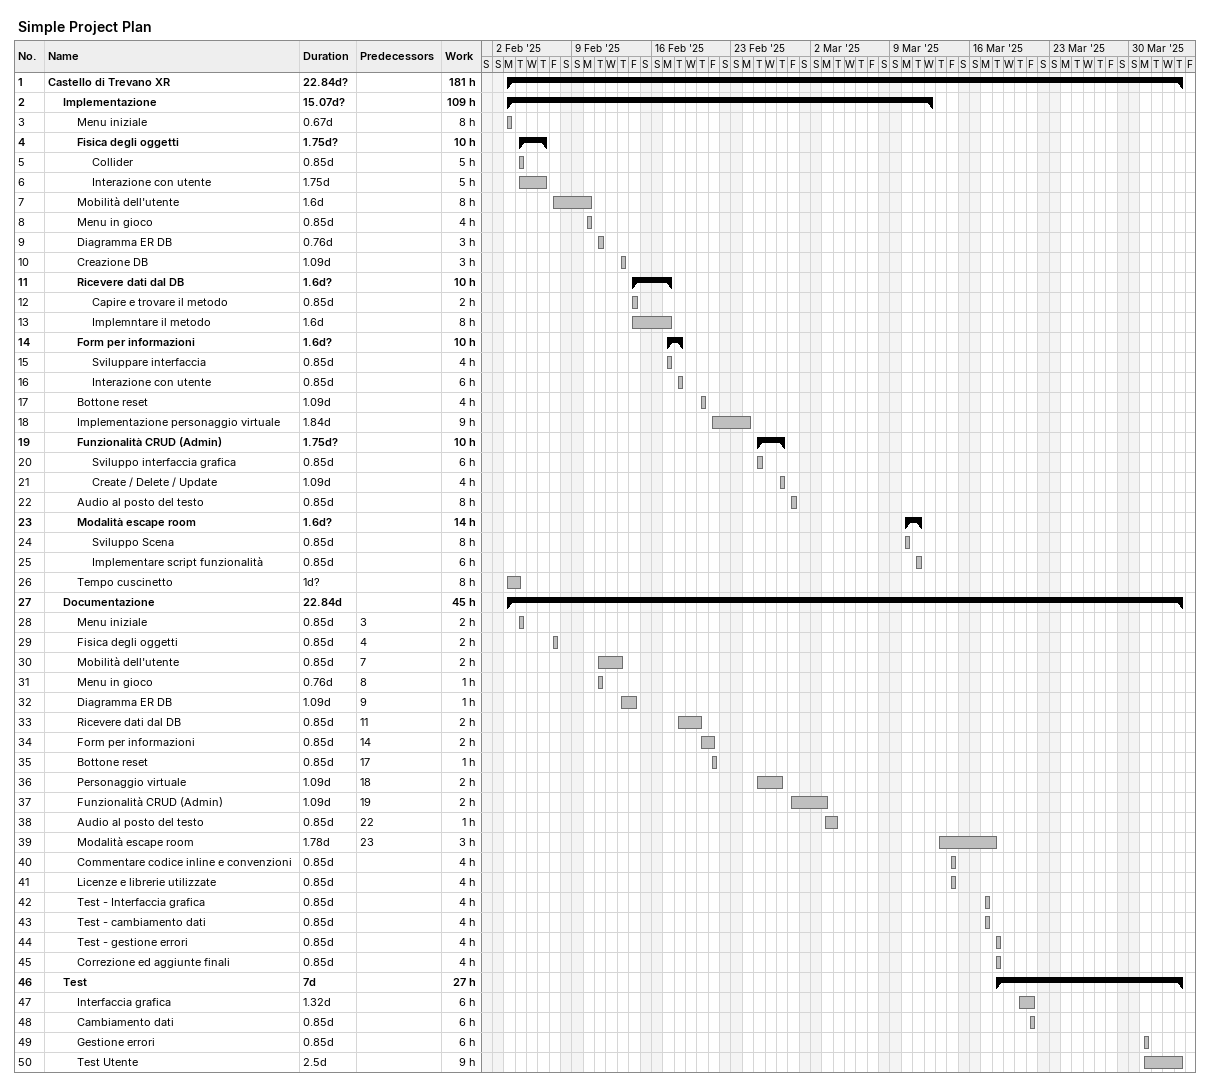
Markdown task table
Simple Project Plan

| ID | Level | Task | Duration | Start | Finish | Predecessors | Work (h) |
|---|---|---|---|---|---|---|---|
| 1 | 1 | **Castello di Trevano XR** | 22.84d? | 2025-02-03 | 2025-04-03 |  | 181 |
| 2 | 2 | **Implementazione** | 15.07d? | 2025-02-03 | 2025-03-12 |  | 109 |
| 3 | 3 | Menu iniziale | 0.67d | 2025-02-03 | 2025-02-03 |  | 8 |
| 4 | 3 | **Fisica degli oggetti** | 1.75d? | 2025-02-04 | 2025-02-06 |  | 10 |
| 5 | 4 | Collider | 0.85d | 2025-02-04 | 2025-02-04 |  | 5 |
| 6 | 4 | Interazione con utente | 1.75d | 2025-02-04 | 2025-02-06 |  | 5 |
| 7 | 3 | Mobilità dell'utente | 1.6d | 2025-02-07 | 2025-02-10 |  | 8 |
| 8 | 3 | Menu in gioco | 0.85d | 2025-02-10 | 2025-02-10 |  | 4 |
| 9 | 3 | Diagramma ER DB | 0.76d | 2025-02-11 | 2025-02-11 |  | 3 |
| 10 | 3 | Creazione DB | 1.09d | 2025-02-13 | 2025-02-13 |  | 3 |
| 11 | 3 | **Ricevere dati dal DB** | 1.6d? | 2025-02-14 | 2025-02-17 |  | 10 |
| 12 | 4 | Capire e trovare il metodo | 0.85d | 2025-02-14 | 2025-02-14 |  | 2 |
| 13 | 4 | Implemntare il metodo | 1.6d | 2025-02-14 | 2025-02-17 |  | 8 |
| 14 | 3 | **Form per informazioni** | 1.6d? | 2025-02-17 | 2025-02-18 |  | 10 |
| 15 | 4 | Sviluppare interfaccia | 0.85d | 2025-02-17 | 2025-02-17 |  | 4 |
| 16 | 4 | Interazione con utente | 0.85d | 2025-02-18 | 2025-02-18 |  | 6 |
| 17 | 3 | Bottone reset | 1.09d | 2025-02-20 | 2025-02-20 |  | 4 |
| 18 | 3 | Implementazione personaggio virtuale | 1.84d | 2025-02-21 | 2025-02-24 |  | 9 |
| 19 | 3 | **Funzionalità CRUD (Admin)** | 1.75d? | 2025-02-25 | 2025-02-27 |  | 10 |
| 20 | 4 | Sviluppo interfaccia grafica | 0.85d | 2025-02-25 | 2025-02-25 |  | 6 |
| 21 | 4 | Create / Delete / Update | 1.09d | 2025-02-27 | 2025-02-27 |  | 4 |
| 22 | 3 | Audio al posto del testo | 0.85d | 2025-02-28 | 2025-02-28 |  | 8 |
| 23 | 3 | **Modalità escape room** | 1.6d? | 2025-03-10 | 2025-03-11 |  | 14 |
| 24 | 4 | Sviluppo Scena | 0.85d | 2025-03-10 | 2025-03-10 |  | 8 |
| 25 | 4 | Implementare script funzionalità | 0.85d | 2025-03-11 | 2025-03-11 |  | 6 |
| 26 | 3 | Tempo cuscinetto | 1d? | 2025-02-03 | 2025-02-04 |  | 8 |
| 27 | 2 | **Documentazione** | 22.84d | 2025-02-03 | 2025-04-03 |  | 45 |
| 28 | 3 | Menu iniziale | 0.85d | 2025-02-04 | 2025-02-04 | 3 | 2 |
| 29 | 3 | Fisica degli oggetti | 0.85d | 2025-02-07 | 2025-02-07 | 4 | 2 |
| 30 | 3 | Mobilità dell'utente | 0.85d | 2025-02-11 | 2025-02-13 | 7 | 2 |
| 31 | 3 | Menu in gioco | 0.76d | 2025-02-11 | 2025-02-11 | 8 | 1 |
| 32 | 3 | Diagramma ER DB | 1.09d | 2025-02-13 | 2025-02-14 | 9 | 1 |
| 33 | 3 | Ricevere dati dal DB | 0.85d | 2025-02-18 | 2025-02-20 | 11 | 2 |
| 34 | 3 | Form per informazioni | 0.85d | 2025-02-20 | 2025-02-21 | 14 | 2 |
| 35 | 3 | Bottone reset | 0.85d | 2025-02-21 | 2025-02-21 | 17 | 1 |
| 36 | 3 | Personaggio virtuale | 1.09d | 2025-02-25 | 2025-02-27 | 18 | 2 |
| 37 | 3 | Funzionalità CRUD (Admin) | 1.09d | 2025-02-28 | 2025-03-03 | 19 | 2 |
| 38 | 3 | Audio al posto del testo | 0.85d | 2025-03-03 | 2025-03-04 | 22 | 1 |
| 39 | 3 | Modalità escape room | 1.78d | 2025-03-13 | 2025-03-18 | 23 | 3 |
| 40 | 3 | Commentare codice inline e convenzioni | 0.85d | 2025-03-14 | 2025-03-14 |  | 4 |
| 41 | 3 | Licenze e librerie utilizzate | 0.85d | 2025-03-14 | 2025-03-14 |  | 4 |
| 42 | 3 | Test - Interfaccia grafica | 0.85d | 2025-03-17 | 2025-03-17 |  | 4 |
| 43 | 3 | Test - cambiamento dati | 0.85d | 2025-03-17 | 2025-03-17 |  | 4 |
| 44 | 3 | Test - gestione errori | 0.85d | 2025-03-18 | 2025-03-18 |  | 4 |
| 45 | 3 | Correzione ed aggiunte finali | 0.85d | 2025-03-18 | 2025-03-18 |  | 4 |
| 46 | 2 | **Test** | 7d | 2025-03-18 | 2025-04-03 |  | 27 |
| 47 | 3 | Interfaccia grafica | 1.32d | 2025-03-20 | 2025-03-21 |  | 6 |
| 48 | 3 | Cambiamento dati | 0.85d | 2025-03-21 | 2025-03-21 |  | 6 |
| 49 | 3 | Gestione errori | 0.85d | 2025-03-31 | 2025-03-31 |  | 6 |
| 50 | 3 | Test Utente | 2.5d | 2025-03-31 | 2025-04-03 |  | 9 |
